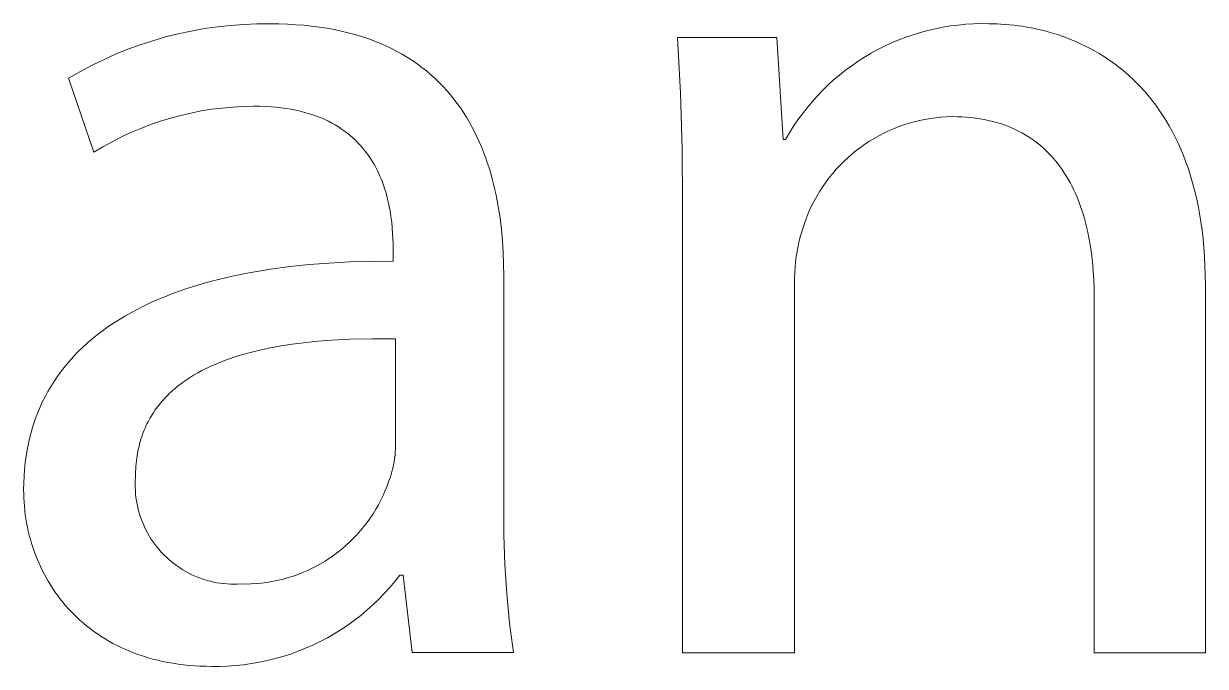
# Model space of a CAD drawing. Header units: millimetres. Extents: x -1283 to 2747, y -259 to 2557.
# Drawn here: x 1971.55 to 2009.11, y -191.62 to -171.2 of the extents above; entities that cross this region are included whole.
import ezdxf

# ---------------------------------------------------------------- set-up
doc = ezdxf.new("R2010")
doc.units = ezdxf.units.MM
doc.header["$MEASUREMENT"] = 0
doc.layers.add('Domyślny', color=7, linetype='Continuous', true_color=0x000000)

msp = doc.modelspace()

# ---------------------------------------------------------------- linework, layer by layer
at = {"layer": 'Domyślny', "color": 18, "lineweight": 15, "true_color": 0x000000}
for p, q in [((1977.711, -171.298), (1978.129, -171.253)), ((1978.129, -171.253), (1978.549, -171.222)), ((1978.549, -171.222), (1978.969, -171.206)), ((1978.969, -171.206), (1979.39, -171.204)), ((1979.39, -171.204), (1979.666, -171.207)), ((1979.666, -171.207), (1979.935, -171.216)), ((1979.935, -171.216), (1980.198, -171.231)), ((1980.198, -171.231), (1980.455, -171.251)), ((1980.455, -171.251), (1980.705, -171.277)), ((2000.77, -171.311), (2001.011, -171.272)), ((2001.011, -171.272), (2001.253, -171.241)), ((2001.253, -171.241), (2001.496, -171.218)), ((2001.496, -171.218), (2001.74, -171.204)), ((2001.74, -171.204), (2001.983, -171.198)), ((2001.983, -171.198), (2002.227, -171.2)), ((2002.227, -171.2), (2002.355, -171.201)), ((2002.355, -171.201), (2002.485, -171.205)), ((2002.485, -171.205), (2002.616, -171.211)), ((2002.616, -171.211), (2002.749, -171.22)), ((2002.749, -171.22), (2002.884, -171.231)), ((2002.884, -171.231), (2003.021, -171.246)), ((2003.021, -171.246), (2003.159, -171.263)), ((2003.159, -171.263), (2003.298, -171.283)), ((1975.657, -171.739), (1976.061, -171.622)), ((1976.061, -171.622), (1976.469, -171.52)), ((1976.469, -171.52), (1976.881, -171.432)), ((1976.881, -171.432), (1977.295, -171.357)), ((1977.295, -171.357), (1977.711, -171.298)), ((1980.705, -171.277), (1980.95, -171.308)), ((1980.95, -171.308), (1981.188, -171.345)), ((1981.188, -171.345), (1981.419, -171.387)), ((1981.419, -171.387), (1981.645, -171.434)), ((1981.645, -171.434), (1981.865, -171.487)), ((1981.865, -171.487), (1982.079, -171.544)), ((1982.079, -171.544), (1982.287, -171.606)), ((1982.287, -171.606), (1982.49, -171.674)), ((1992.434, -173.408), (1992.337, -171.643)), ((1992.337, -171.643), (1995.49, -171.643)), ((1995.49, -171.643), (1995.692, -174.877)), ((1999.366, -171.715), (1999.594, -171.628)), ((1999.594, -171.628), (1999.824, -171.549)), ((1999.824, -171.549), (2000.058, -171.477)), ((2000.058, -171.477), (2000.293, -171.414)), ((2000.293, -171.414), (2000.531, -171.358)), ((2000.531, -171.358), (2000.77, -171.311)), ((2003.298, -171.283), (2003.438, -171.306)), ((2003.438, -171.306), (2003.579, -171.332)), ((2003.579, -171.332), (2003.722, -171.361)), ((2003.722, -171.361), (2003.865, -171.394)), ((2003.865, -171.394), (2004.008, -171.43)), ((2004.008, -171.43), (2004.152, -171.469)), ((2004.152, -171.469), (2004.297, -171.512)), ((2004.297, -171.512), (2004.441, -171.558)), ((2004.441, -171.558), (2004.586, -171.608)), ((2004.586, -171.608), (2004.731, -171.662)), ((1974.472, -172.172), (1974.862, -172.014)), ((1974.862, -172.014), (1975.257, -171.87)), ((1975.257, -171.87), (1975.657, -171.739)), ((1982.49, -171.674), (1982.686, -171.745)), ((1982.686, -171.745), (1982.878, -171.822)), ((1982.878, -171.822), (1983.063, -171.903)), ((1983.063, -171.903), (1983.243, -171.988)), ((1983.243, -171.988), (1983.418, -172.078)), ((1998.487, -172.139), (1998.701, -172.022)), ((1998.701, -172.022), (1998.919, -171.912)), ((1998.919, -171.912), (1999.141, -171.81)), ((1999.141, -171.81), (1999.366, -171.715)), ((2004.731, -171.662), (2004.875, -171.719)), ((2004.875, -171.719), (2005.02, -171.781)), ((2005.02, -171.781), (2005.163, -171.846)), ((2005.163, -171.846), (2005.307, -171.915)), ((2005.307, -171.915), (2005.449, -171.989)), ((2005.449, -171.989), (2005.591, -172.066)), ((1973.71, -172.528), (1974.088, -172.343)), ((1974.088, -172.343), (1974.472, -172.172)), ((1983.418, -172.078), (1983.587, -172.172)), ((1983.587, -172.172), (1983.751, -172.27)), ((1983.751, -172.27), (1983.91, -172.372)), ((1983.91, -172.372), (1984.064, -172.478)), ((1997.871, -172.533), (1998.072, -172.395)), ((1998.072, -172.395), (1998.277, -172.263)), ((1998.277, -172.263), (1998.487, -172.139)), ((2005.591, -172.066), (2005.732, -172.148)), ((2005.732, -172.148), (2005.872, -172.234)), ((2005.872, -172.234), (2006.011, -172.325)), ((2006.011, -172.325), (2006.148, -172.42)), ((1972.975, -172.935), (1973.339, -172.725)), ((1973.339, -172.725), (1973.71, -172.528)), ((1984.064, -172.478), (1984.213, -172.588)), ((1984.213, -172.588), (1984.356, -172.702)), ((1984.356, -172.702), (1984.495, -172.819)), ((1997.484, -172.83), (1997.675, -172.678)), ((1997.675, -172.678), (1997.871, -172.533)), ((2006.148, -172.42), (2006.284, -172.52)), ((2006.284, -172.52), (2006.418, -172.624)), ((2006.418, -172.624), (2006.551, -172.734)), ((2006.551, -172.734), (2006.681, -172.847)), ((1973.78, -175.284), (1972.975, -172.935)), ((1984.495, -172.819), (1984.629, -172.94)), ((1984.629, -172.94), (1984.758, -173.064)), ((1984.758, -173.064), (1984.883, -173.192)), ((1996.943, -173.323), (1997.117, -173.152)), ((1997.117, -173.152), (1997.298, -172.988)), ((1997.298, -172.988), (1997.484, -172.83)), ((2006.681, -172.847), (2006.81, -172.966)), ((2006.81, -172.966), (2006.937, -173.09)), ((2006.937, -173.09), (2007.061, -173.219)), ((1984.883, -173.192), (1985.003, -173.323)), ((1985.003, -173.323), (1985.118, -173.457)), ((1985.118, -173.457), (1985.229, -173.594)), ((1992.488, -175.176), (1992.434, -173.408)), ((1996.611, -173.68), (1996.774, -173.499)), ((1996.774, -173.499), (1996.943, -173.323)), ((2007.061, -173.219), (2007.183, -173.353)), ((2007.183, -173.353), (2007.303, -173.492)), ((2007.303, -173.492), (2007.42, -173.637)), ((1977.863, -173.878), (1977.531, -173.919)), ((1978.197, -173.847), (1977.863, -173.878)), ((1978.531, -173.828), (1978.197, -173.847)), ((1978.866, -173.821), (1978.531, -173.828)), ((1979.051, -173.823), (1978.866, -173.821)), ((1979.23, -173.83), (1979.051, -173.823)), ((1979.404, -173.84), (1979.23, -173.83)), ((1979.573, -173.854), (1979.404, -173.84)), ((1979.737, -173.872), (1979.573, -173.854)), ((1979.896, -173.894), (1979.737, -173.872)), ((1980.051, -173.92), (1979.896, -173.894)), ((1985.229, -173.594), (1985.335, -173.734)), ((1985.335, -173.734), (1985.437, -173.877)), ((1985.437, -173.877), (1985.535, -174.023)), ((1996.304, -174.06), (1996.454, -173.868)), ((1996.454, -173.868), (1996.611, -173.68)), ((2007.42, -173.637), (2007.534, -173.787)), ((2007.534, -173.787), (2007.645, -173.942)), ((1976.222, -174.2), (1975.901, -174.298)), ((1976.545, -174.113), (1976.222, -174.2)), ((1976.871, -174.037), (1976.545, -174.113)), ((1977.2, -173.973), (1976.871, -174.037)), ((1977.531, -173.919), (1977.2, -173.973)), ((1980.201, -173.949), (1980.051, -173.92)), ((1980.346, -173.982), (1980.201, -173.949)), ((1980.487, -174.018), (1980.346, -173.982)), ((1980.623, -174.058), (1980.487, -174.018)), ((1980.755, -174.1), (1980.623, -174.058)), ((1980.883, -174.146), (1980.755, -174.1)), ((1981.006, -174.195), (1980.883, -174.146)), ((1981.125, -174.247), (1981.006, -174.195)), ((1981.24, -174.301), (1981.125, -174.247)), ((1985.535, -174.023), (1985.628, -174.171)), ((1985.628, -174.171), (1985.717, -174.322)), ((1996.024, -174.46), (1996.161, -174.258)), ((1996.161, -174.258), (1996.304, -174.06)), ((2000.029, -174.274), (1999.861, -174.315)), ((2000.199, -174.239), (2000.029, -174.274)), ((2000.37, -174.21), (2000.199, -174.239)), ((2000.542, -174.187), (2000.37, -174.21)), ((2000.714, -174.169), (2000.542, -174.187)), ((2000.887, -174.158), (2000.714, -174.169)), ((2001.06, -174.153), (2000.887, -174.158)), ((2001.215, -174.155), (2001.06, -174.153)), ((2001.367, -174.16), (2001.215, -174.155)), ((2001.516, -174.17), (2001.367, -174.16)), ((2001.661, -174.183), (2001.516, -174.17)), ((2001.804, -174.2), (2001.661, -174.183)), ((2001.944, -174.22), (2001.804, -174.2)), ((2002.08, -174.244), (2001.944, -174.22)), ((2002.214, -174.271), (2002.08, -174.244)), ((2002.344, -174.302), (2002.214, -174.271)), ((2007.645, -173.942), (2007.753, -174.103)), ((2007.753, -174.103), (2007.858, -174.269)), ((2007.858, -174.269), (2007.96, -174.441)), ((1975.272, -174.527), (1974.963, -174.658)), ((1975.585, -174.407), (1975.272, -174.527)), ((1975.901, -174.298), (1975.585, -174.407)), ((1981.351, -174.359), (1981.24, -174.301)), ((1981.458, -174.418), (1981.351, -174.359)), ((1981.561, -174.481), (1981.458, -174.418)), ((1981.66, -174.546), (1981.561, -174.481)), ((1981.755, -174.613), (1981.66, -174.546)), ((1981.847, -174.682), (1981.755, -174.613)), ((1985.717, -174.322), (1985.802, -174.475)), ((1985.802, -174.475), (1985.884, -174.631)), ((1985.884, -174.631), (1985.961, -174.789)), ((1995.895, -174.666), (1996.024, -174.46)), ((1999.046, -174.604), (1998.889, -174.678)), ((1999.205, -174.535), (1999.046, -174.604)), ((1999.366, -174.471), (1999.205, -174.535)), ((1999.529, -174.413), (1999.366, -174.471)), ((1999.694, -174.361), (1999.529, -174.413)), ((1999.861, -174.315), (1999.694, -174.361)), ((2002.472, -174.336), (2002.344, -174.302)), ((2002.596, -174.374), (2002.472, -174.336)), ((2002.718, -174.415), (2002.596, -174.374)), ((2002.837, -174.459), (2002.718, -174.415)), ((2002.953, -174.507), (2002.837, -174.459)), ((2003.066, -174.557), (2002.953, -174.507)), ((2003.176, -174.611), (2003.066, -174.557)), ((2003.284, -174.668), (2003.176, -174.611)), ((2007.96, -174.441), (2008.059, -174.619)), ((2008.059, -174.619), (2008.154, -174.803)), ((1974.361, -174.95), (1974.067, -175.112)), ((1974.66, -174.799), (1974.361, -174.95)), ((1974.963, -174.658), (1974.66, -174.799)), ((1981.935, -174.754), (1981.847, -174.682)), ((1982.019, -174.828), (1981.935, -174.754)), ((1982.1, -174.903), (1982.019, -174.828)), ((1982.178, -174.98), (1982.1, -174.903)), ((1982.252, -175.06), (1982.178, -174.98)), ((1985.961, -174.789), (1986.034, -174.95)), ((1986.034, -174.95), (1986.104, -175.112)), ((1995.692, -174.877), (1995.772, -174.877)), ((1995.772, -174.877), (1995.895, -174.666)), ((1998.292, -175.028), (1998.151, -175.128)), ((1998.437, -174.933), (1998.292, -175.028)), ((1998.585, -174.843), (1998.437, -174.933)), ((1998.736, -174.758), (1998.585, -174.843)), ((1998.889, -174.678), (1998.736, -174.758)), ((2003.389, -174.727), (2003.284, -174.668)), ((2003.49, -174.79), (2003.389, -174.727)), ((2003.59, -174.856), (2003.49, -174.79)), ((2003.686, -174.924), (2003.59, -174.856)), ((2003.78, -174.996), (2003.686, -174.924)), ((2003.871, -175.07), (2003.78, -174.996)), ((2008.154, -174.803), (2008.245, -174.992)), ((2008.245, -174.992), (2008.332, -175.188)), ((1974.067, -175.112), (1973.78, -175.284)), ((1982.323, -175.141), (1982.252, -175.06)), ((1982.391, -175.223), (1982.323, -175.141)), ((1982.455, -175.307), (1982.391, -175.223)), ((1982.517, -175.392), (1982.455, -175.307)), ((1982.575, -175.479), (1982.517, -175.392)), ((1986.104, -175.112), (1986.169, -175.277)), ((1986.169, -175.277), (1986.232, -175.443)), ((1992.498, -176.944), (1992.488, -175.176)), ((1997.879, -175.343), (1997.748, -175.457)), ((1998.013, -175.233), (1997.879, -175.343)), ((1998.151, -175.128), (1998.013, -175.233)), ((2003.959, -175.147), (2003.871, -175.07)), ((2004.045, -175.227), (2003.959, -175.147)), ((2004.128, -175.309), (2004.045, -175.227)), ((2004.209, -175.394), (2004.128, -175.309)), ((2004.287, -175.481), (2004.209, -175.394)), ((2008.332, -175.188), (2008.416, -175.39)), ((2008.416, -175.39), (2008.495, -175.598)), ((1982.631, -175.566), (1982.575, -175.479)), ((1982.684, -175.655), (1982.631, -175.566)), ((1982.734, -175.745), (1982.684, -175.655)), ((1982.781, -175.835), (1982.734, -175.745)), ((1986.232, -175.443), (1986.29, -175.611)), ((1986.29, -175.611), (1986.345, -175.781)), ((1986.345, -175.781), (1986.397, -175.952)), ((1997.5, -175.698), (1997.382, -175.825)), ((1997.622, -175.575), (1997.5, -175.698)), ((1997.748, -175.457), (1997.622, -175.575)), ((2004.363, -175.571), (2004.287, -175.481)), ((2004.436, -175.663), (2004.363, -175.571)), ((2004.506, -175.758), (2004.436, -175.663)), ((2004.574, -175.855), (2004.506, -175.758)), ((2008.495, -175.598), (2008.571, -175.812)), ((1982.826, -175.927), (1982.781, -175.835)), ((1982.868, -176.019), (1982.826, -175.927)), ((1982.908, -176.112), (1982.868, -176.019)), ((1982.945, -176.205), (1982.908, -176.112)), ((1986.397, -175.952), (1986.445, -176.125)), ((1986.445, -176.125), (1986.49, -176.3)), ((1997.159, -176.09), (1997.055, -176.229)), ((1997.268, -175.956), (1997.159, -176.09)), ((1997.382, -175.825), (1997.268, -175.956)), ((2004.64, -175.955), (2004.574, -175.855)), ((2004.703, -176.056), (2004.64, -175.955)), ((2004.764, -176.16), (2004.703, -176.056)), ((2008.571, -175.812), (2008.642, -176.032)), ((2008.642, -176.032), (2008.708, -176.259)), ((1982.98, -176.299), (1982.945, -176.205)), ((1983.012, -176.393), (1982.98, -176.299)), ((1983.042, -176.487), (1983.012, -176.393)), ((1983.071, -176.581), (1983.042, -176.487)), ((1986.49, -176.3), (1986.531, -176.475)), ((1986.531, -176.475), (1986.57, -176.652)), ((1996.861, -176.516), (1996.772, -176.664)), ((1996.956, -176.371), (1996.861, -176.516)), ((1997.055, -176.229), (1996.956, -176.371)), ((2004.822, -176.266), (2004.764, -176.16)), ((2004.878, -176.375), (2004.822, -176.266)), ((2004.932, -176.485), (2004.878, -176.375)), ((2004.984, -176.597), (2004.932, -176.485)), ((2008.708, -176.259), (2008.77, -176.492)), ((2008.77, -176.492), (2008.827, -176.732)), ((1983.097, -176.676), (1983.071, -176.581)), ((1983.121, -176.77), (1983.097, -176.676)), ((1983.143, -176.864), (1983.121, -176.77)), ((1983.164, -176.958), (1983.143, -176.864)), ((1986.57, -176.652), (1986.605, -176.83)), ((1986.605, -176.83), (1986.637, -177.009)), ((1996.688, -176.816), (1996.609, -176.97)), ((1996.772, -176.664), (1996.688, -176.816)), ((2005.033, -176.712), (2004.984, -176.597)), ((2005.08, -176.828), (2005.033, -176.712)), ((2005.124, -176.946), (2005.08, -176.828)), ((2008.827, -176.732), (2008.88, -176.978)), ((1983.199, -177.144), (1983.164, -176.958)), ((1983.228, -177.328), (1983.199, -177.144)), ((1986.637, -177.009), (1986.693, -177.37)), ((1992.498, -191.183), (1992.498, -176.944)), ((1996.535, -177.127), (1996.467, -177.286)), ((1996.609, -176.97), (1996.535, -177.127)), ((2005.167, -177.066), (2005.124, -176.946)), ((2005.207, -177.187), (2005.167, -177.066)), ((2005.245, -177.311), (2005.207, -177.187)), ((2008.88, -176.978), (2008.927, -177.232)), ((2008.927, -177.232), (2008.969, -177.491)), ((1983.251, -177.51), (1983.228, -177.328)), ((1983.268, -177.687), (1983.251, -177.51)), ((1986.693, -177.37), (1986.737, -177.734)), ((1996.347, -177.611), (1996.296, -177.776)), ((1996.404, -177.447), (1996.347, -177.611)), ((1996.467, -177.286), (1996.404, -177.447)), ((2005.281, -177.436), (2005.245, -177.311)), ((2005.314, -177.563), (2005.281, -177.436)), ((2005.346, -177.691), (2005.314, -177.563)), ((2008.969, -177.491), (2009.007, -177.758)), ((1983.281, -177.86), (1983.268, -177.687)), ((1983.289, -178.028), (1983.281, -177.86)), ((1983.294, -178.189), (1983.289, -178.028)), ((1986.737, -177.734), (1986.77, -178.1)), ((1996.247, -177.938), (1996.204, -178.101)), ((1996.296, -177.776), (1996.247, -177.938)), ((2005.375, -177.821), (2005.346, -177.691)), ((2005.403, -177.953), (2005.375, -177.821)), ((2005.452, -178.22), (2005.403, -177.953)), ((2009.007, -177.758), (2009.038, -178.032)), ((2009.038, -178.032), (2009.065, -178.313)), ((1983.295, -178.344), (1983.294, -178.189)), ((1983.295, -178.746), (1983.295, -178.344)), ((1986.77, -178.1), (1986.793, -178.467)), ((1996.167, -178.266), (1996.135, -178.432)), ((1996.204, -178.101), (1996.167, -178.266)), ((2005.492, -178.492), (2005.452, -178.22)), ((2009.065, -178.313), (2009.085, -178.601)), ((1981.263, -178.804), (1981.92, -178.77)), ((1981.92, -178.77), (1982.598, -178.75)), ((1982.598, -178.75), (1983.295, -178.746)), ((1986.793, -178.467), (1986.807, -178.835)), ((1996.086, -178.766), (1996.07, -178.934)), ((1996.108, -178.598), (1996.086, -178.766)), ((1996.135, -178.432), (1996.108, -178.598)), ((2005.525, -178.77), (2005.492, -178.492)), ((2005.551, -179.052), (2005.525, -178.77)), ((2009.085, -178.601), (2009.1, -178.896)), ((1978.278, -179.202), (1978.834, -179.092)), ((1978.834, -179.092), (1979.411, -178.998)), ((1979.411, -178.998), (1980.008, -178.918)), ((1980.008, -178.918), (1980.625, -178.854)), ((1980.625, -178.854), (1981.263, -178.804)), ((1986.807, -178.835), (1986.811, -179.203)), ((1996.059, -179.103), (1996.054, -179.271)), ((1996.07, -178.934), (1996.059, -179.103)), ((2005.569, -179.339), (2005.551, -179.052)), ((2009.1, -178.896), (2009.109, -179.198)), ((1976.98, -179.538), (1977.229, -179.464)), ((1977.229, -179.464), (1977.484, -179.393)), ((1977.484, -179.393), (1977.743, -179.325)), ((1977.743, -179.325), (1978.278, -179.202)), ((1986.811, -179.203), (1986.811, -186.504)), ((1996.054, -179.271), (1996.054, -179.44)), ((1996.054, -179.44), (1996.054, -191.183)), ((2005.579, -179.629), (2005.569, -179.339)), ((2009.109, -179.198), (2009.112, -179.507)), ((2009.112, -179.507), (2009.112, -191.183)), ((1975.815, -179.966), (1976.037, -179.873)), ((1976.037, -179.873), (1976.265, -179.784)), ((1976.265, -179.784), (1976.498, -179.699)), ((1976.498, -179.699), (1976.737, -179.617)), ((1976.737, -179.617), (1976.98, -179.538)), ((2005.583, -179.923), (2005.579, -179.629)), ((1974.98, -180.371), (1975.18, -180.265)), ((1975.18, -180.265), (1975.387, -180.161)), ((1975.387, -180.161), (1975.598, -180.062)), ((1975.598, -180.062), (1975.815, -179.966)), ((2005.583, -191.183), (2005.583, -179.923)), ((1974.411, -180.712), (1974.595, -180.595)), ((1974.595, -180.595), (1974.785, -180.481)), ((1974.785, -180.481), (1974.98, -180.371)), ((1973.892, -181.085), (1974.06, -180.957)), ((1974.06, -180.957), (1974.233, -180.833)), ((1974.233, -180.833), (1974.411, -180.712)), ((1973.424, -181.488), (1973.574, -181.35)), ((1973.574, -181.35), (1973.73, -181.216)), ((1973.73, -181.216), (1973.892, -181.085)), ((1980.091, -181.381), (1979.74, -181.436)), ((1980.448, -181.335), (1980.091, -181.381)), ((1980.808, -181.297), (1980.448, -181.335)), ((1981.172, -181.267), (1980.808, -181.297)), ((1981.539, -181.243), (1981.172, -181.267)), ((1981.907, -181.226), (1981.539, -181.243)), ((1982.644, -181.21), (1981.907, -181.226)), ((1983.376, -181.216), (1982.644, -181.21)), ((1983.376, -184.598), (1983.376, -181.216)), ((1973.006, -181.922), (1973.14, -181.774)), ((1973.14, -181.774), (1973.279, -181.629)), ((1973.279, -181.629), (1973.424, -181.488)), ((1978.402, -181.745), (1978.245, -181.795)), ((1978.562, -181.698), (1978.402, -181.745)), ((1978.725, -181.653), (1978.562, -181.698)), ((1979.055, -181.571), (1978.725, -181.653)), ((1979.394, -181.499), (1979.055, -181.571)), ((1979.74, -181.436), (1979.394, -181.499)), ((1972.757, -182.228), (1972.879, -182.073)), ((1972.879, -182.073), (1973.006, -181.922)), ((1977.356, -182.152), (1977.218, -182.222)), ((1977.497, -182.085), (1977.356, -182.152)), ((1977.641, -182.022), (1977.497, -182.085)), ((1977.788, -181.961), (1977.641, -182.022)), ((1977.937, -181.903), (1977.788, -181.961)), ((1978.09, -181.847), (1977.937, -181.903)), ((1978.245, -181.795), (1978.09, -181.847)), ((1972.53, -182.547), (1972.64, -182.386)), ((1972.64, -182.386), (1972.757, -182.228)), ((1976.702, -182.531), (1976.581, -182.617)), ((1976.825, -182.449), (1976.702, -182.531)), ((1976.953, -182.37), (1976.825, -182.449)), ((1977.084, -182.294), (1976.953, -182.37)), ((1977.218, -182.222), (1977.084, -182.294)), ((1972.233, -183.051), (1972.326, -182.88)), ((1972.326, -182.88), (1972.425, -182.712)), ((1972.425, -182.712), (1972.53, -182.547)), ((1976.245, -182.893), (1976.192, -182.942)), ((1976.298, -182.845), (1976.245, -182.893)), ((1976.353, -182.798), (1976.298, -182.845)), ((1976.409, -182.751), (1976.353, -182.798)), ((1976.465, -182.706), (1976.409, -182.751)), ((1976.581, -182.617), (1976.465, -182.706)), ((1972.065, -183.403), (1972.146, -183.225)), ((1972.146, -183.225), (1972.233, -183.051)), ((1975.9, -183.255), (1975.855, -183.311)), ((1975.946, -183.201), (1975.9, -183.255)), ((1975.993, -183.147), (1975.946, -183.201)), ((1976.041, -183.095), (1975.993, -183.147)), ((1976.09, -183.043), (1976.041, -183.095)), ((1976.141, -182.992), (1976.09, -183.043)), ((1976.192, -182.942), (1976.141, -182.992)), ((1971.92, -183.769), (1971.989, -183.584)), ((1971.989, -183.584), (1972.065, -183.403)), ((1975.611, -183.662), (1975.574, -183.724)), ((1975.648, -183.601), (1975.611, -183.662)), ((1975.687, -183.541), (1975.648, -183.601)), ((1975.727, -183.482), (1975.687, -183.541)), ((1975.769, -183.424), (1975.727, -183.482)), ((1975.811, -183.367), (1975.769, -183.424)), ((1975.855, -183.311), (1975.811, -183.367)), ((1971.799, -184.147), (1971.856, -183.956)), ((1971.856, -183.956), (1971.92, -183.769)), ((1975.441, -183.982), (1975.411, -184.049)), ((1975.473, -183.916), (1975.441, -183.982)), ((1975.505, -183.851), (1975.473, -183.916)), ((1975.539, -183.787), (1975.505, -183.851)), ((1975.574, -183.724), (1975.539, -183.787)), ((1971.702, -184.538), (1971.747, -184.341)), ((1971.747, -184.341), (1971.799, -184.147)), ((1975.281, -184.398), (1975.26, -184.471)), ((1975.305, -184.326), (1975.281, -184.398)), ((1975.329, -184.255), (1975.305, -184.326)), ((1975.355, -184.185), (1975.329, -184.255)), ((1975.383, -184.116), (1975.355, -184.185)), ((1975.411, -184.049), (1975.383, -184.116)), ((1971.629, -184.942), (1971.662, -184.738)), ((1971.662, -184.738), (1971.702, -184.538)), ((1975.187, -184.773), (1975.172, -184.851)), ((1975.203, -184.696), (1975.187, -184.773)), ((1975.22, -184.62), (1975.203, -184.696)), ((1975.239, -184.545), (1975.22, -184.62)), ((1975.26, -184.471), (1975.239, -184.545)), ((1983.366, -184.807), (1983.373, -184.703)), ((1983.373, -184.703), (1983.376, -184.598)), ((1971.58, -185.359), (1971.601, -185.149)), ((1971.601, -185.149), (1971.629, -184.942)), ((1975.137, -185.092), (1975.128, -185.175)), ((1975.147, -185.011), (1975.137, -185.092)), ((1975.159, -184.931), (1975.147, -185.011)), ((1975.172, -184.851), (1975.159, -184.931)), ((1983.307, -185.222), (1983.327, -185.119)), ((1983.327, -185.119), (1983.343, -185.016)), ((1983.343, -185.016), (1983.356, -184.912)), ((1983.356, -184.912), (1983.366, -184.807)), ((1971.564, -185.572), (1971.58, -185.359)), ((1975.112, -185.429), (1975.109, -185.516)), ((1975.109, -185.516), (1975.109, -185.604)), ((1975.116, -185.343), (1975.112, -185.429)), ((1975.121, -185.259), (1975.116, -185.343)), ((1975.128, -185.175), (1975.121, -185.259)), ((1983.197, -185.627), (1983.229, -185.527)), ((1983.229, -185.527), (1983.258, -185.426)), ((1983.258, -185.426), (1983.285, -185.325)), ((1983.285, -185.325), (1983.307, -185.222)), ((1971.552, -186.007), (1971.555, -185.788)), ((1971.555, -185.788), (1971.564, -185.572)), ((1975.102, -185.712), (1975.098, -185.82)), ((1975.098, -185.82), (1975.099, -185.928)), ((1975.109, -185.604), (1975.102, -185.712)), ((1983.043, -186.035), (1983.104, -185.881)), ((1983.104, -185.881), (1983.161, -185.725)), ((1983.161, -185.725), (1983.197, -185.627)), ((1971.554, -186.14), (1971.552, -186.007)), ((1971.558, -186.272), (1971.554, -186.14)), ((1971.565, -186.405), (1971.558, -186.272)), ((1975.099, -185.928), (1975.103, -186.036)), ((1975.103, -186.036), (1975.111, -186.144)), ((1975.111, -186.144), (1975.122, -186.252)), ((1975.122, -186.252), (1975.138, -186.359)), ((1982.904, -186.336), (1982.976, -186.187)), ((1982.976, -186.187), (1983.043, -186.035)), ((1971.576, -186.537), (1971.565, -186.405)), ((1971.589, -186.668), (1971.576, -186.537)), ((1971.605, -186.8), (1971.589, -186.668)), ((1975.138, -186.359), (1975.157, -186.465)), ((1975.157, -186.465), (1975.179, -186.571)), ((1975.179, -186.571), (1975.206, -186.676)), ((1982.657, -186.769), (1982.744, -186.627)), ((1982.744, -186.627), (1982.826, -186.483)), ((1982.826, -186.483), (1982.904, -186.336)), ((1986.811, -186.504), (1986.813, -187.441)), ((1971.625, -186.931), (1971.605, -186.8)), ((1971.647, -187.061), (1971.625, -186.931)), ((1975.206, -186.676), (1975.235, -186.779)), ((1975.235, -186.779), (1975.269, -186.882)), ((1975.269, -186.882), (1975.305, -186.984)), ((1975.305, -186.984), (1975.346, -187.084)), ((1982.368, -187.173), (1982.469, -187.042)), ((1982.469, -187.042), (1982.565, -186.907)), ((1982.565, -186.907), (1982.657, -186.769)), ((1971.672, -187.191), (1971.647, -187.061)), ((1971.7, -187.32), (1971.672, -187.191)), ((1971.731, -187.449), (1971.7, -187.32)), ((1975.346, -187.084), (1975.39, -187.183)), ((1975.39, -187.183), (1975.437, -187.28)), ((1975.437, -187.28), (1975.487, -187.376)), ((1975.487, -187.376), (1975.541, -187.47)), ((1982.152, -187.426), (1982.262, -187.302)), ((1982.262, -187.302), (1982.368, -187.173)), ((1971.765, -187.576), (1971.731, -187.449)), ((1971.802, -187.703), (1971.765, -187.576)), ((1971.842, -187.829), (1971.802, -187.703)), ((1975.541, -187.47), (1975.598, -187.562)), ((1975.598, -187.562), (1975.658, -187.652)), ((1975.658, -187.652), (1975.721, -187.739)), ((1975.721, -187.739), (1975.787, -187.825)), ((1981.672, -187.884), (1981.798, -187.775)), ((1981.798, -187.775), (1981.92, -187.663)), ((1981.92, -187.663), (1982.038, -187.546)), ((1982.038, -187.546), (1982.152, -187.426)), ((1986.813, -187.441), (1986.844, -188.377)), ((1971.885, -187.954), (1971.842, -187.829)), ((1971.93, -188.078), (1971.885, -187.954)), ((1971.979, -188.201), (1971.93, -188.078)), ((1975.787, -187.825), (1975.856, -187.908)), ((1975.856, -187.908), (1975.927, -187.989)), ((1975.927, -187.989), (1976.002, -188.067)), ((1976.002, -188.067), (1976.079, -188.143)), ((1976.079, -188.143), (1976.159, -188.216)), ((1981.274, -188.181), (1981.41, -188.087)), ((1981.41, -188.087), (1981.543, -187.987)), ((1981.543, -187.987), (1981.672, -187.884)), ((1972.031, -188.323), (1971.979, -188.201)), ((1972.085, -188.444), (1972.031, -188.323)), ((1972.142, -188.563), (1972.085, -188.444)), ((1976.159, -188.216), (1976.241, -188.286)), ((1976.241, -188.286), (1976.325, -188.354)), ((1976.325, -188.354), (1976.412, -188.418)), ((1976.412, -188.418), (1976.501, -188.48)), ((1976.501, -188.48), (1976.592, -188.538)), ((1976.592, -188.538), (1976.685, -188.593)), ((1980.548, -188.582), (1980.699, -188.512)), ((1980.699, -188.512), (1980.847, -188.437)), ((1980.847, -188.437), (1980.992, -188.356)), ((1980.992, -188.356), (1981.134, -188.271)), ((1981.134, -188.271), (1981.274, -188.181)), ((1986.844, -188.377), (1986.906, -189.312)), ((1972.203, -188.681), (1972.142, -188.563)), ((1972.266, -188.798), (1972.203, -188.681)), ((1972.332, -188.913), (1972.266, -188.798)), ((1972.401, -189.026), (1972.332, -188.913)), ((1976.685, -188.593), (1976.78, -188.645)), ((1976.78, -188.645), (1976.876, -188.694)), ((1976.876, -188.694), (1976.974, -188.739)), ((1976.974, -188.739), (1977.074, -188.781)), ((1977.074, -188.781), (1977.175, -188.819)), ((1977.175, -188.819), (1977.277, -188.854)), ((1977.277, -188.854), (1977.381, -188.886)), ((1977.381, -188.886), (1977.485, -188.914)), ((1977.485, -188.914), (1977.59, -188.938)), ((1979.277, -188.95), (1979.441, -188.924)), ((1979.441, -188.924), (1979.604, -188.891)), ((1979.604, -188.891), (1979.765, -188.853)), ((1979.765, -188.853), (1979.926, -188.81)), ((1979.926, -188.81), (1980.084, -188.761)), ((1980.084, -188.761), (1980.241, -188.707)), ((1980.241, -188.707), (1980.396, -188.647)), ((1980.396, -188.647), (1980.548, -188.582)), ((1983.352, -188.919), (1983.187, -189.114)), ((1983.51, -188.718), (1983.352, -188.919)), ((1983.617, -188.718), (1983.51, -188.718)), ((1983.899, -191.174), (1983.617, -188.718)), ((1972.473, -189.138), (1972.401, -189.026)), ((1972.548, -189.249), (1972.473, -189.138)), ((1972.626, -189.358), (1972.548, -189.249)), ((1977.59, -188.938), (1977.697, -188.959)), ((1977.697, -188.959), (1977.803, -188.976)), ((1977.803, -188.976), (1977.911, -188.989)), ((1977.911, -188.989), (1978.018, -188.998)), ((1978.018, -188.998), (1978.126, -189.004)), ((1978.126, -189.004), (1978.234, -189.007)), ((1978.234, -189.007), (1978.342, -189.005)), ((1978.342, -189.005), (1978.45, -189)), ((1978.45, -189), (1978.616, -189.001)), ((1978.616, -189.001), (1978.782, -188.997)), ((1978.782, -188.997), (1978.948, -188.987)), ((1978.948, -188.987), (1979.113, -188.972)), ((1979.113, -188.972), (1979.277, -188.95)), ((1983.187, -189.114), (1983.015, -189.304)), ((1972.707, -189.465), (1972.626, -189.358)), ((1972.79, -189.57), (1972.707, -189.465)), ((1972.877, -189.673), (1972.79, -189.57)), ((1972.966, -189.774), (1972.877, -189.673)), ((1982.653, -189.664), (1982.462, -189.834)), ((1982.837, -189.487), (1982.653, -189.664)), ((1983.015, -189.304), (1982.837, -189.487)), ((1986.906, -189.312), (1986.998, -190.245)), ((1973.059, -189.874), (1972.966, -189.774)), ((1973.154, -189.971), (1973.059, -189.874)), ((1973.252, -190.066), (1973.154, -189.971)), ((1982.266, -189.998), (1982.064, -190.155)), ((1982.462, -189.834), (1982.266, -189.998)), ((1973.353, -190.159), (1973.252, -190.066)), ((1973.457, -190.25), (1973.353, -190.159)), ((1973.563, -190.338), (1973.457, -190.25)), ((1973.673, -190.424), (1973.563, -190.338)), ((1973.785, -190.507), (1973.673, -190.424)), ((1981.856, -190.305), (1981.644, -190.447)), ((1982.064, -190.155), (1981.856, -190.305)), ((1986.998, -190.245), (1987.12, -191.174)), ((1973.901, -190.588), (1973.785, -190.507)), ((1974.019, -190.667), (1973.901, -190.588)), ((1974.14, -190.743), (1974.019, -190.667)), ((1974.264, -190.816), (1974.14, -190.743)), ((1981.205, -190.709), (1980.979, -190.828)), ((1981.427, -190.582), (1981.205, -190.709)), ((1981.644, -190.447), (1981.427, -190.582)), ((1974.391, -190.886), (1974.264, -190.816)), ((1974.52, -190.954), (1974.391, -190.886)), ((1974.653, -191.018), (1974.52, -190.954)), ((1974.788, -191.08), (1974.653, -191.018)), ((1974.926, -191.138), (1974.788, -191.08)), ((1975.068, -191.194), (1974.926, -191.138)), ((1980.278, -191.138), (1980.037, -191.225)), ((1980.515, -191.043), (1980.278, -191.138)), ((1980.749, -190.94), (1980.515, -191.043)), ((1980.979, -190.828), (1980.749, -190.94)), ((1987.12, -191.174), (1983.899, -191.174)), ((1975.212, -191.247), (1975.068, -191.194)), ((1975.358, -191.296), (1975.212, -191.247)), ((1975.508, -191.342), (1975.358, -191.296)), ((1975.66, -191.384), (1975.508, -191.342)), ((1975.816, -191.424), (1975.66, -191.384)), ((1975.974, -191.46), (1975.816, -191.424)), ((1976.135, -191.492), (1975.974, -191.46)), ((1976.299, -191.521), (1976.135, -191.492)), ((1976.465, -191.546), (1976.299, -191.521)), ((1976.635, -191.567), (1976.465, -191.546)), ((1978.798, -191.531), (1978.545, -191.566)), ((1979.05, -191.487), (1978.798, -191.531)), ((1979.3, -191.434), (1979.05, -191.487)), ((1979.548, -191.373), (1979.3, -191.434)), ((1979.794, -191.303), (1979.548, -191.373)), ((1980.037, -191.225), (1979.794, -191.303)), ((1996.054, -191.183), (1992.498, -191.183)), ((2009.112, -191.183), (2005.583, -191.183)), ((1976.807, -191.585), (1976.635, -191.567)), ((1976.982, -191.599), (1976.807, -191.585)), ((1977.16, -191.609), (1976.982, -191.599)), ((1977.341, -191.615), (1977.16, -191.609)), ((1977.524, -191.617), (1977.341, -191.615)), ((1977.78, -191.617), (1977.524, -191.617)), ((1978.035, -191.609), (1977.78, -191.617)), ((1978.29, -191.592), (1978.035, -191.609)), ((1978.545, -191.566), (1978.29, -191.592))]:
    msp.add_line(p, q, dxfattribs=at)

doc.saveas('drawing.dxf')
